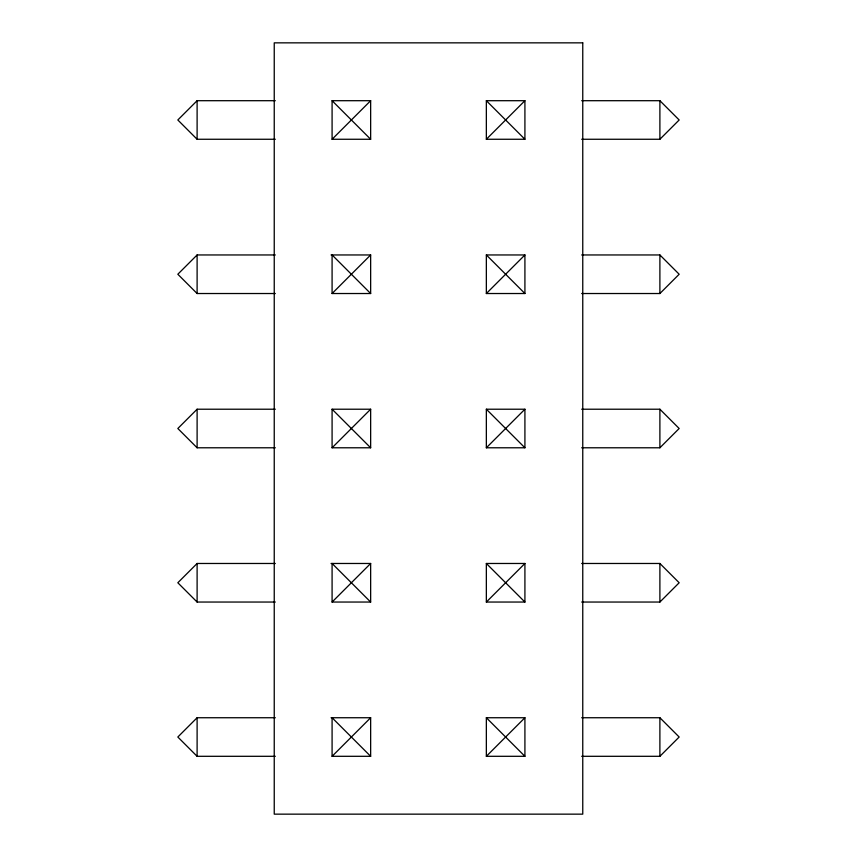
<?xml version="1.0" encoding="UTF-8"?>
<svg xmlns="http://www.w3.org/2000/svg" width="857" height="857" viewBox="0 0 857 857"><rect width="100%" height="100%" fill="white"/><g stroke="black" fill="none" stroke-linecap="round" stroke-linejoin="round"><path stroke-width="1.29" d="M275.322 100.698L197.11 100.698L177.828 119.98L197.11 139.263L275.322 139.263M275.322 254.958L197.11 254.958L177.828 274.24L197.11 293.523L275.322 293.523M332.088 139.263L370.653 100.698L332.088 100.698L332.088 139.263L370.653 139.263L370.653 100.698M275.322 409.218L197.11 409.218L177.828 428.5L197.11 447.783L275.322 447.783M332.088 293.523L370.653 254.958L370.653 293.523L332.088 293.523L332.088 254.958L370.653 293.523M486.348 139.263L524.913 100.698L486.348 100.698L486.348 139.263L524.913 139.263L524.913 100.698M275.322 563.477L197.11 563.477L177.828 582.76L197.11 602.043L275.322 602.043M332.088 447.783L370.653 409.218L332.088 409.218L332.088 447.783L370.653 447.783L370.653 409.218M486.348 293.523L524.913 254.958L486.348 254.958L486.348 293.523L524.913 293.523L524.913 254.958M581.678 139.263L659.89 139.263L679.173 119.98L659.89 100.698L581.678 100.698M275.322 717.738L197.11 717.738L177.828 737.02L197.11 756.303L275.322 756.303M332.088 602.043L370.653 563.477L370.653 602.043L332.088 602.043L332.088 563.477L370.653 602.043M486.348 447.783L524.913 409.218L486.348 409.218L486.348 447.783L524.913 447.783L524.913 409.218M581.678 293.523L659.89 293.523L679.173 274.24L659.89 254.958L581.678 254.958M332.088 756.303L370.653 717.738L370.653 756.303L332.088 756.303L332.088 717.738L370.653 756.303M486.348 602.043L524.913 563.477L486.348 563.477L486.348 602.043L524.913 602.043L524.913 563.477M581.678 447.783L659.89 447.783L679.173 428.5L659.89 409.218L581.678 409.218M486.348 756.303L524.913 717.738L486.348 717.738L486.348 756.303L524.913 756.303L524.913 717.738M581.678 602.043L659.89 602.043L679.173 582.76L659.89 563.477L581.678 563.477M581.678 756.303L659.89 756.303L679.173 737.02L659.89 717.738L581.678 717.738M331.059 254.958L370.653 254.958M331.059 563.477L370.653 563.477M331.059 717.738L370.653 717.738M486.348 100.698L524.913 139.263M332.088 100.698L370.653 139.263M486.348 254.958L524.913 293.523M486.348 409.218L524.913 447.783M332.088 409.218L370.653 447.783M486.348 563.477L524.913 602.043M486.348 717.738L524.913 756.303M659.89 100.698L659.89 139.263M659.89 254.958L659.89 293.523M659.89 409.218L659.89 447.783M659.89 563.477L659.89 602.043M659.89 717.738L659.89 756.303M197.11 100.698L197.11 139.263M197.11 254.958L197.11 293.523M197.11 409.218L197.11 447.783M197.11 563.477L197.11 602.043M197.11 717.738L197.11 756.303M582.76 42.85L274.24 42.85L274.24 814.15L582.76 814.15L582.76 42.85"/></g></svg>
